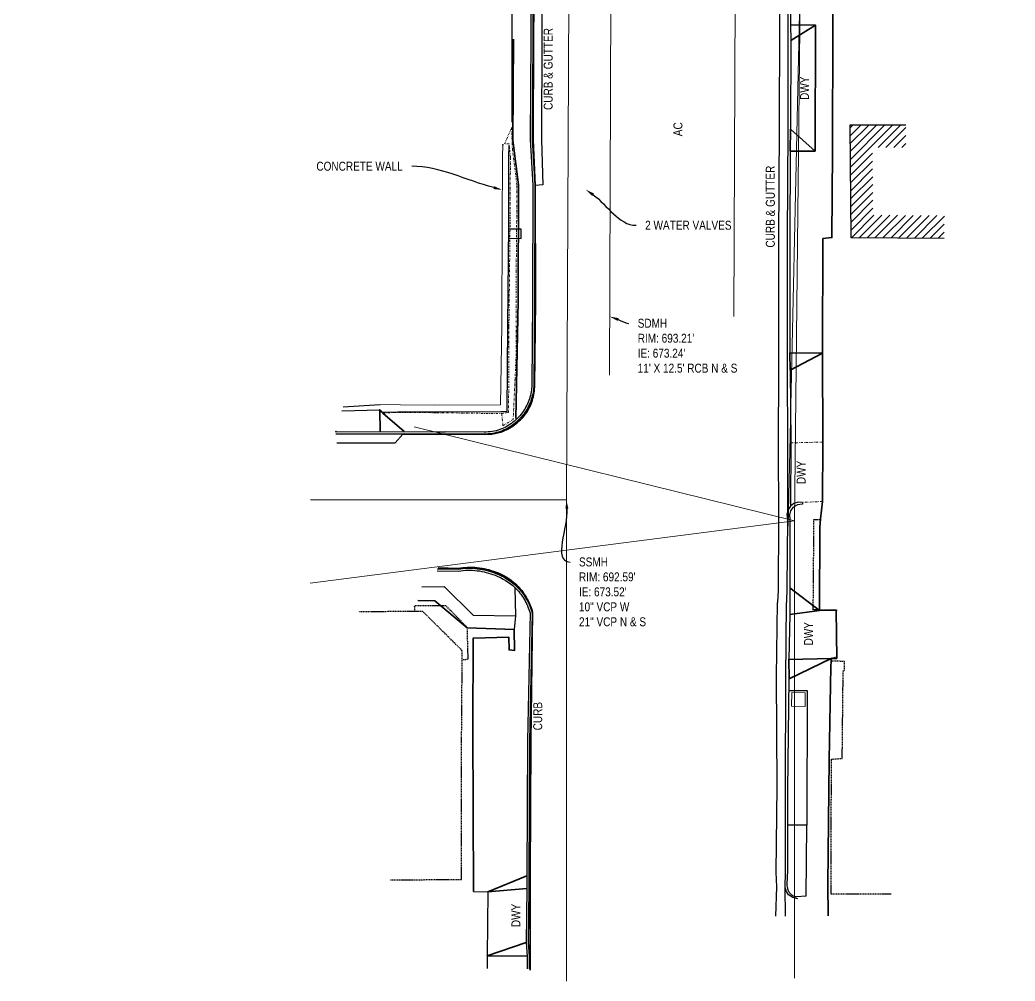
# Model space of a CAD drawing. Header units: feet. Extents: x 6428194 to 6428937, y 1888131 to 1888721.
# Drawn here: x 6428456 to 6428677.9, y 1888130.7 to 1888344.9 of the extents above; entities that cross this region are included whole.
import ezdxf
from ezdxf import colors
from ezdxf.entities.mleader import LeaderData, LeaderLine
from ezdxf.lldxf.tags import DXFTag
from ezdxf.math import Vec2, Vec3

# ---------------------------------------------------------------- set-up
doc = ezdxf.new("R2010")
doc.units = ezdxf.units.FT
doc.header["$MEASUREMENT"] = 0
doc.linetypes.add('DASHDOT', pattern=[1, 0.5, -0.25, 0, -0.25])
doc.linetypes.add('DASHED2', pattern=[0.375, 0.25, -0.125])
for name, color, linetype, lineweight in [('V-DETL-PATT-BLDG-', 253, 'Continuous', 13), ('VF-BLDG-LINE-', 253, 'Continuous', 25), ('VF-BLDG-OVHD-LINE-', 253, 'DASHED2', 25), ('VF-ELEC-OVHD-LINE-', 253, 'OVERHEADELECTRIC', 15), ('VF-FENC-LINE-', 253, 'FENCE', 25), ('VF-PVMT-EDGE-LINE-', 253, 'EDGEOFPAVEMENT', 35), ('VF-ROAD-DRIV-LINE-', 253, 'Continuous', 35), ('VF-SSWR-GEOP-LINE-QLB-', 253, 'SEWER', 15), ('VF-STRM-GEOP-LINE-QLB-', 253, 'STORMDRAIN', 15), ('VF-STRM-TRNC-LINE-', 253, 'Continuous', 13), ('VF-TOPO-BRKL-LINE-', 253, 'DASHDOT', 13), ('VF-TOPO-CONC-EDGE-LINE-', 253, 'Continuous', 25), ('VF-TOPO-CONC-GTFL-LINE-', 253, 'Continuous', 25), ('VF-TOPO-CONC-LIPG-LINE-', 253, 'Continuous', 25), ('VF-TOPO-CONC-SWLK-LINE-', 253, 'Continuous', 25), ('VF-TOPO-CONC-TBCB-LINE-', 253, 'Continuous', 25), ('VF-TOPO-CONC-TBWK-LINE-', 253, 'Continuous', 35), ('VF-TOPO-CONC-TFCB-LINE-', 253, 'Continuous', 25), ('VF-TOPO-CONC-WALL-LINE-', 253, 'Continuous', 9), ('VF-TOPO-TEXT-', 253, 'Continuous', 25), ('VN-ELEC-OVHD-', 253, 'Continuous', 13)]:
    doc.layers.add(name, color=color, linetype=linetype, lineweight=lineweight)
doc.styles.add('NCS1', font='arial.ttf', dxfattribs={"width": 0.8, "height": 0.09375})
doc.styles.add('NCS1-Anno', font='arial.ttf', dxfattribs={"width": 0.8, "height": 0.1})
doc.styles.get("Standard").update_dxf_attribs({"font": 'arial.ttf'})
tags = doc.linetypes.add('EDGEOFPAVEMENT', pattern='A,1,-0.03,["EP",Standard,S=0.08,R=0,X=0,Y=-0.04],-0.16,1', length=2.19).pattern_tags.tags
tags[6] = DXFTag(74, 10)
tags = doc.linetypes.add('FENCE', pattern='A,0.5,-0.03,["X",Standard,S=0.08,R=0,X=0,Y=-0.04],-0.08,0.5', length=1.11).pattern_tags.tags
tags[6] = DXFTag(74, 10)
tags = doc.linetypes.add('OVERHEADELECTRIC', pattern='A,1,-0.03,["OE",Standard,S=0.08,R=0,X=0,Y=-0.04],-0.16,1', length=2.19).pattern_tags.tags
tags[6] = DXFTag(74, 10)
tags = doc.linetypes.add('SEWER', pattern='A,1,-0.03,["SS",Standard,S=0.08,R=0,X=0,Y=-0.04],-0.16,1', length=2.19).pattern_tags.tags
tags[6] = DXFTag(74, 10)
tags = doc.linetypes.add('STORMDRAIN', pattern='A,1,-0.03,["SD",Standard,S=0.08,R=0,X=0,Y=-0.04],-0.16,1', length=2.19).pattern_tags.tags
tags[6] = DXFTag(74, 10)

msp = doc.modelspace()

# ---------------------------------------------------------------- hatches: boundary and pattern name
at = {"layer": 'V-DETL-PATT-BLDG-'}
h = msp.add_hatch(dxfattribs=at)
h.set_pattern_fill('ANSI31', color=256, scale=10)
h.set_pattern_definition([(45, (0, 0), (-0.88388347648, 0.88388347648), [])])
h.paths.add_polyline_path([(6428456.04, 1888516), (6428456.03, 1888511), (6428533.15, 1888510.85), (6428535.97, 1888511.06), (6428538.74, 1888511.67), (6428541.39, 1888512.67), (6428543.87, 1888514.03), (6428546.14, 1888515.73), (6428548.13, 1888517.74), (6428550, 1888520.3), (6428551.44, 1888523.12), (6428552.41, 1888526.14), (6428552.89, 1888529.27), (6428553.09, 1888553.28), (6428512, 1888553.14), (6428512.02, 1888548.14), (6428548.05, 1888548.26), (6428547.9, 1888529.67), (6428547.53, 1888527.29), (6428546.81, 1888525.04), (6428545.73, 1888522.93), (6428544.32, 1888521), (6428542.84, 1888519.51), (6428541.15, 1888518.24), (6428539.3, 1888517.22), (6428537.31, 1888516.48), (6428535.25, 1888516.02), (6428532.97, 1888515.85)])
h.paths.add_polyline_path([(6428514.41, 1888602.32), (6428548.28, 1888602.08), (6428548.51, 1888626.11), (6428530.17, 1888626.19), (6428530.2, 1888631.19), (6428553.56, 1888631.09), (6428553.23, 1888597.05), (6428514.37, 1888597.32)])
h.paths.add_polyline_path([(6428658.36, 1888587.18), (6428650.55, 1888587.26), (6428648.88, 1888587.27), (6428644.96, 1888583.37), (6428644.74, 1888574.61), (6428642.99, 1888574.19), (6428642.98, 1888569.82), (6428644.88, 1888569.4), (6428644.88, 1888560.03), (6428677.86, 1888560.03), (6428677.86, 1888555.03), (6428639.88, 1888555.03), (6428639.88, 1888565.38), (6428637.96, 1888565.8), (6428638, 1888578.12), (6428639.84, 1888578.56), (6428640.02, 1888585.5), (6428646.83, 1888592.29), (6428658.41, 1888592.18)])
h.paths.add_polyline_path([(6428662.1, 1888301.27), (6428662.07, 1888296.27), (6428641.25, 1888296.42), (6428641, 1888321.42), (6428653.53, 1888321.45), (6428653.54, 1888316.45), (6428646.05, 1888316.43), (6428646.2, 1888301.38)])

# ---------------------------------------------------------------- linework, layer by layer
at = {"layer": 'VF-BLDG-LINE-'}
msp.add_lwpolyline([(6428653.53, 1888321.45), (6428641, 1888321.42), (6428641.25, 1888296.42), (6428662.07, 1888296.27)], dxfattribs=at)
at = {"layer": 'VF-BLDG-OVHD-LINE-'}
for points in [[(6428638.17, 1888213.34), (6428634.32, 1888213.41), (6428632.87, 1888213.48), (6428633.03, 1888233.58), (6428634.42, 1888233.56)], [(6428554.81, 1888202.36), (6428555.95, 1888202.48), (6428555.76, 1888209.49), (6428551.04, 1888214.31), (6428543.93, 1888214.36), (6428544.03, 1888213.23)], [(6428538.63, 1888153.3), (6428554.49, 1888153.39), (6428554.49, 1888184.83), (6428554.63, 1888204.35), (6428545.84, 1888213.08), (6428531.57, 1888213.02)], [(6428650.22, 1888150.09), (6428636.88, 1888150.13), (6428636.91, 1888180.2), (6428639.33, 1888180.35), (6428639.54, 1888199.9), (6428639.8, 1888199.92), (6428639.87, 1888201.96), (6428636.83, 1888202.02), (6428636.85, 1888202.67), (6428638.3, 1888203)]]:
    msp.add_lwpolyline(points, dxfattribs=at)
at = {"layer": 'VF-ELEC-OVHD-LINE-', "flags": 128}
for points in [[(6428631.77, 1888712.29), (6428629.83, 1888502.9), (6428630, 1888356.81), (6428628.7, 1888233.28), (6428628.7, 1888131.37)], [(6428628.7, 1888233.28), (6428543.92, 1888254.19)], [(6428628.7, 1888233.28), (6428520.75, 1888219.38)]]:
    msp.add_lwpolyline(points, dxfattribs=at)
at = {"layer": 'VF-FENC-LINE-'}
msp.add_lwpolyline([(6428565.76, 1888322.07), (6428565.77, 1888338.35), (6428565.81, 1888357.47), (6428552.93, 1888357.9)], dxfattribs=at)
msp.add_point((6428563.68, 1888317.01), dxfattribs=at)
at = {"layer": 'VF-PVMT-EDGE-LINE-'}
msp.add_line((6428560.55, 1888252.53), (6428550.71, 1888252.6), dxfattribs=at)
at = {"layer": 'VF-PVMT-EDGE-LINE-', "flags": 128}
for points in [[(6428570.9, 1888307.98), (6428570.98, 1888282.19), (6428570.7, 1888263.45), (6428570.7, 1888263.03), (6428570.67, 1888262.61), (6428570.64, 1888262.19), (6428570.58, 1888261.77), (6428570.51, 1888261.34), (6428570.42, 1888260.93), (6428570.31, 1888260.51), (6428570.19, 1888260.1), (6428570.06, 1888259.69), (6428569.9, 1888259.29), (6428569.74, 1888258.9), (6428569.56, 1888258.51), (6428569.36, 1888258.13), (6428569.15, 1888257.76), (6428568.93, 1888257.41), (6428568.69, 1888257.06), (6428568.44, 1888256.72), (6428568.17, 1888256.39), (6428567.88, 1888256.07), (6428567.58, 1888255.76), (6428567.27, 1888255.47), (6428566.95, 1888255.18), (6428566.61, 1888254.91), (6428566.27, 1888254.64), (6428565.91, 1888254.4), (6428565.55, 1888254.16), (6428565.17, 1888253.94), (6428564.79, 1888253.74), (6428564.41, 1888253.55), (6428564.02, 1888253.37), (6428563.62, 1888253.21), (6428563.22, 1888253.07), (6428562.57, 1888252.87), (6428561.9, 1888252.72), (6428561.23, 1888252.6), (6428560.55, 1888252.53)], [(6428541.38, 1888252.6), (6428548.87, 1888252.57), (6428550.71, 1888252.6)], [(6428549.26, 1888222.79), (6428553.74, 1888222.65), (6428554.26, 1888222.73), (6428554.78, 1888222.8), (6428555.3, 1888222.84), (6428555.83, 1888222.87), (6428556.36, 1888222.88), (6428556.9, 1888222.87), (6428557.43, 1888222.85), (6428557.96, 1888222.8), (6428558.49, 1888222.74), (6428559.01, 1888222.67), (6428559.54, 1888222.57), (6428560.06, 1888222.46), (6428560.57, 1888222.33), (6428561.08, 1888222.18), (6428561.58, 1888222.02), (6428562.07, 1888221.84), (6428562.68, 1888221.59), (6428563.28, 1888221.32), (6428563.87, 1888221.02), (6428564.45, 1888220.7), (6428565.01, 1888220.36), (6428565.55, 1888219.98), (6428566.07, 1888219.58), (6428566.57, 1888219.15), (6428566.9, 1888218.83), (6428567.22, 1888218.5), (6428567.53, 1888218.15), (6428567.83, 1888217.8), (6428568.11, 1888217.43), (6428568.38, 1888217.05), (6428568.64, 1888216.66), (6428568.89, 1888216.26), (6428569.12, 1888215.85), (6428569.33, 1888215.43), (6428569.54, 1888215.01), (6428569.72, 1888214.58), (6428569.89, 1888214.15), (6428570.04, 1888213.71), (6428570.18, 1888213.27), (6428570.29, 1888212.83), (6428569.89, 1888184.17), (6428569.75, 1888154.28), (6428569.77, 1888133.21)], [(6428566.2, 1888209.1), (6428566.3, 1888204.41), (6428565.08, 1888204.51), (6428565.04, 1888207.36), (6428557.04, 1888207.14), (6428556.97, 1888186.91), (6428557.13, 1888150.69)]]:
    msp.add_lwpolyline(points, dxfattribs=at)
at = {"layer": 'VF-ROAD-DRIV-LINE-'}
msp.add_line((6428633.39, 1888343.67), (6428633.32, 1888315.6), dxfattribs=at)
for points in [[(6428627.8, 1888343.78), (6428633.39, 1888343.67), (6428627.84, 1888340.27)], [(6428536.3, 1888253.2), (6428536.26, 1888258.02), (6428536.74, 1888257.52), (6428536.92, 1888257.27), (6428541.67, 1888253.19)], [(6428627.64, 1888218.33), (6428634.29, 1888213.33), (6428627.62, 1888212.44)], [(6428569.05, 1888154.21), (6428560.32, 1888150.66), (6428569.02, 1888151.35)], [(6428568.91, 1888139.32), (6428560.18, 1888136.39), (6428569.11, 1888136.31)]]:
    msp.add_lwpolyline(points, dxfattribs=at)
for points in [[(6428633.32, 1888315.6), (6428627.8, 1888320.53), (6428627.73, 1888315.64), (6428633.32, 1888315.6)], [(6428634.95, 1888270.6), (6428627.67, 1888270.7), (6428627.72, 1888266.85), (6428634.95, 1888270.6)], [(6428636.89, 1888202.63), (6428627.48, 1888198.05), (6428627.41, 1888202.42), (6428636.89, 1888202.63)]]:
    msp.add_lwpolyline(points, close=True, dxfattribs=at)
msp.add_point((6428526.48, 1888253.13), dxfattribs=at)
at = {"layer": 'VF-SSWR-GEOP-LINE-QLB-'}
for p, q in [((6428578.99, 1888482.74), (6428577.85, 1888237.95)), ((6428577.85, 1888237.95), (6428520.84, 1888237.95)), ((6428577.85, 1888237.95), (6428577.85, 1888130.75))]:
    msp.add_line(p, q, dxfattribs=at)
at = {"layer": 'VF-STRM-GEOP-LINE-QLB-'}
for p, q in [((6428587.45, 1888265.73), (6428588.86, 1888642.35)), ((6428615.2, 1888278.8), (6428616.56, 1888642.35))]:
    msp.add_line(p, q, dxfattribs=at)
at = {"layer": 'VF-STRM-TRNC-LINE-'}
msp.add_lwpolyline([(6428631.04, 1888191.94), (6428631.1, 1888194.93), (6428628.1, 1888195.01), (6428628.02, 1888191.98), (6428631.04, 1888191.94)], close=True, dxfattribs=at)
at = {"layer": 'VF-TOPO-BRKL-LINE-'}
for p, q in [((6428627.87, 1888250.65), (6428634.99, 1888250.83)), ((6428634.9, 1888237.59), (6428630.47, 1888237.4))]:
    msp.add_line(p, q, dxfattribs=at)
msp.add_lwpolyline([(6428563.43, 1888257.16), (6428564.96, 1888257.39), (6428565.04, 1888276.67), (6428565.29, 1888299.39), (6428565.37, 1888314.29), (6428565.1, 1888317.26), (6428564.06, 1888317.25), (6428565.64, 1888320.87), (6428565.8, 1888316.24), (6428566.83, 1888307.98), (6428566.66, 1888288.93), (6428566.66, 1888270.46), (6428565.98, 1888255.86), (6428563.69, 1888254.48), (6428563.43, 1888257.16)], close=True, dxfattribs=at)
msp.add_lwpolyline([(6428536.92, 1888257.27), (6428539.42, 1888257.42), (6428548.9, 1888257.37), (6428563.43, 1888257.16)], dxfattribs=at)
at = {"layer": 'VF-TOPO-CONC-EDGE-LINE-'}
for p, q in [((6428527.81, 1888257.77), (6428536.26, 1888258.02)), ((6428528.08, 1888258.66), (6428536.34, 1888259.17))]:
    msp.add_line(p, q, dxfattribs=at)
for points in [[(6428563.24, 1888257.62), (6428564.62, 1888257.65), (6428564.81, 1888276.73), (6428565.01, 1888299.24), (6428565.04, 1888314.3), (6428565.07, 1888316.91)], [(6428564.98, 1888296.24), (6428567.73, 1888296.21), (6428567.79, 1888298.27), (6428565, 1888298.29)], [(6428536.74, 1888257.52), (6428540.21, 1888257.58), (6428548.9, 1888257.58), (6428563.24, 1888257.62)], [(6428630.47, 1888237.4), (6428629.49, 1888237.42), (6428628.56, 1888237.12), (6428627.78, 1888236.53), (6428627.22, 1888235.67), (6428626.98, 1888234.67), (6428627.1, 1888233.64)], [(6428566.36, 1888218.42), (6428566.5, 1888212.13), (6428566.2, 1888209.1)], [(6428627.45, 1888195.49), (6428631.48, 1888195.45), (6428631.41, 1888165.51)], [(6428557.13, 1888150.69), (6428560.32, 1888150.66), (6428560.18, 1888136.39), (6428560.21, 1888133.56)]]:
    msp.add_lwpolyline(points, dxfattribs=at)
at = {"layer": 'VF-TOPO-CONC-GTFL-LINE-'}
msp.add_line((6428526.44, 1888252.67), (6428541.38, 1888252.6), dxfattribs=at)
for points in [[(6428627.36, 1888358.6), (6428627.21, 1888343.77), (6428627.17, 1888320.54), (6428627.06, 1888296.43), (6428627.06, 1888266.8)], [(6428570.6, 1888347.82), (6428570.51, 1888340.79), (6428570.41, 1888318.15), (6428570.9, 1888307.98)], [(6428627.06, 1888266.8), (6428627.13, 1888250.6), (6428627.1, 1888233.64), (6428627, 1888218.42), (6428626.88, 1888215.1)], [(6428626.67, 1888145.21), (6428626.64, 1888151.59), (6428626.72, 1888155.12), (6428626.7, 1888173.98), (6428626.75, 1888198.05), (6428626.88, 1888215.1)], [(6428629.4, 1888149.08), (6428628.3, 1888149.34), (6428627.38, 1888150), (6428626.88, 1888150.74), (6428626.64, 1888151.59)]]:
    msp.add_lwpolyline(points, dxfattribs=at)
at = {"layer": 'VF-TOPO-CONC-LIPG-LINE-'}
for points in [[(6428625.31, 1888358.62), (6428625.34, 1888343.81), (6428625.3, 1888320.59), (6428625.15, 1888296.02), (6428625.13, 1888266.62)], [(6428572.38, 1888347.7), (6428572.37, 1888341.04), (6428572.32, 1888318.16), (6428572.58, 1888308.12), (6428570.9, 1888307.98)], [(6428625.13, 1888266.62), (6428625.08, 1888250.68), (6428625.12, 1888233.46), (6428625.06, 1888217.81), (6428624.93, 1888215.09)], [(6428526.68, 1888250.69), (6428539.69, 1888250.67), (6428541.38, 1888252.6)], [(6428624.52, 1888145.24), (6428624.74, 1888151.73), (6428624.6, 1888155.01), (6428624.8, 1888174.13), (6428624.68, 1888198.61), (6428624.93, 1888215.09)]]:
    msp.add_lwpolyline(points, dxfattribs=at)
at = {"layer": 'VF-TOPO-CONC-SWLK-LINE-'}
for points in [[(6428545.61, 1888218.57), (6428550.58, 1888218.63), (6428557.07, 1888212.29), (6428566.5, 1888212.13)], [(6428631.3, 1888149.66), (6428631.41, 1888165.51), (6428627.17, 1888165.51)]]:
    msp.add_lwpolyline(points, dxfattribs=at)
at = {"layer": 'VF-TOPO-CONC-TBCB-LINE-'}
msp.add_line((6428559.52, 1888253.05), (6428550.86, 1888253.14), dxfattribs=at)
for points in [[(6428627.9, 1888358.51), (6428627.8, 1888343.78), (6428627.84, 1888340.27), (6428627.8, 1888320.53), (6428627.73, 1888315.64), (6428627.64, 1888296.37), (6428627.67, 1888270.7), (6428627.72, 1888266.85)], [(6428569.92, 1888347.81), (6428569.9, 1888340.79), (6428569.76, 1888318.23), (6428570.38, 1888308.04), (6428570.3, 1888282.17), (6428570.14, 1888263.56), (6428570.12, 1888263.17), (6428570.09, 1888262.78), (6428570.04, 1888262.4), (6428569.98, 1888262.01), (6428569.9, 1888261.62), (6428569.82, 1888261.24), (6428569.71, 1888260.86), (6428569.6, 1888260.48), (6428569.47, 1888260.11), (6428569.33, 1888259.74), (6428569.17, 1888259.37), (6428569.01, 1888259.02), (6428568.83, 1888258.67), (6428568.64, 1888258.33), (6428568.43, 1888257.99), (6428568.22, 1888257.67), (6428567.98, 1888257.33), (6428567.73, 1888257.01), (6428567.46, 1888256.69), (6428567.18, 1888256.38), (6428566.88, 1888256.07), (6428566.58, 1888255.78), (6428566.26, 1888255.51), (6428565.94, 1888255.24), (6428565.6, 1888254.98), (6428565.25, 1888254.74), (6428564.9, 1888254.52), (6428564.54, 1888254.3), (6428564.17, 1888254.11), (6428563.8, 1888253.93), (6428563.42, 1888253.76), (6428563.03, 1888253.62), (6428562.61, 1888253.48), (6428562.18, 1888253.36), (6428561.74, 1888253.26), (6428561.3, 1888253.18), (6428560.86, 1888253.12), (6428560.41, 1888253.08), (6428559.97, 1888253.05), (6428559.52, 1888253.05)], [(6428627.72, 1888266.85), (6428627.87, 1888250.65), (6428627.78, 1888236.53)], [(6428526.48, 1888253.13), (6428541.67, 1888253.19), (6428549, 1888253.12), (6428550.86, 1888253.14)], [(6428630.47, 1888237.4), (6428630.48, 1888236.96), (6428629.34, 1888236.87), (6428628.34, 1888236.28), (6428627.79, 1888235.52), (6428627.54, 1888234.62), (6428627.63, 1888233.68), (6428627.64, 1888218.33), (6428627.62, 1888212.44), (6428627.41, 1888202.42)], [(6428549.06, 1888222.13), (6428553.81, 1888222.1), (6428554.31, 1888222.17), (6428554.83, 1888222.23), (6428555.34, 1888222.26), (6428555.86, 1888222.28), (6428556.38, 1888222.28), (6428556.9, 1888222.26), (6428557.42, 1888222.23), (6428557.94, 1888222.17), (6428558.46, 1888222.11), (6428558.97, 1888222.02), (6428559.48, 1888221.92), (6428559.99, 1888221.8), (6428560.49, 1888221.66), (6428560.98, 1888221.51), (6428561.47, 1888221.34), (6428561.95, 1888221.16), (6428562.55, 1888220.9), (6428563.14, 1888220.63), (6428563.72, 1888220.32), (6428564.29, 1888220), (6428564.84, 1888219.64), (6428565.37, 1888219.26), (6428565.88, 1888218.86), (6428566.36, 1888218.42), (6428566.66, 1888218.13), (6428566.94, 1888217.83), (6428567.22, 1888217.51), (6428567.48, 1888217.19), (6428567.74, 1888216.86), (6428567.98, 1888216.52), (6428568.21, 1888216.17), (6428568.44, 1888215.81), (6428568.65, 1888215.45), (6428568.84, 1888215.07), (6428569.03, 1888214.7), (6428569.2, 1888214.32), (6428569.36, 1888213.93), (6428569.51, 1888213.54), (6428569.64, 1888213.15), (6428569.76, 1888212.75), (6428569.15, 1888184.25), (6428569.05, 1888154.21), (6428569.02, 1888151.35), (6428568.91, 1888139.32), (6428569.11, 1888136.31), (6428569.12, 1888133.48)], [(6428631.3, 1888149.66), (6428629.11, 1888149.5), (6428628.9, 1888149.54), (6428628.69, 1888149.61), (6428628.49, 1888149.69), (6428628.3, 1888149.79), (6428628.11, 1888149.91), (6428627.94, 1888150.05), (6428627.78, 1888150.19), (6428627.64, 1888150.35), (6428627.54, 1888150.5), (6428627.45, 1888150.66), (6428627.37, 1888150.82), (6428627.31, 1888151), (6428627.21, 1888151.35), (6428627.13, 1888151.71), (6428627.08, 1888152.06), (6428627.06, 1888152.42), (6428627.18, 1888155.33), (6428627.17, 1888173.35), (6428627.48, 1888198.05), (6428627.41, 1888202.42)]]:
    msp.add_lwpolyline(points, dxfattribs=at)
at = {"layer": 'VF-TOPO-CONC-TBWK-LINE-'}
for p, q in [((6428636.86, 1888202.03), (6428636.89, 1888202.63)), ((6428636.89, 1888202.63), (6428638.11, 1888202.65))]:
    msp.add_line(p, q, dxfattribs=at)
for points in [[(6428637.34, 1888357.94), (6428637.24, 1888343.59), (6428637.16, 1888315.51), (6428637.02, 1888296.39), (6428635.03, 1888296.16), (6428634.95, 1888270.6)], [(6428566.08, 1888340.58), (6428565.87, 1888318.07), (6428567.18, 1888308.14), (6428567.06, 1888282.31), (6428566.58, 1888256.07)], [(6428634.95, 1888270.6), (6428634.99, 1888250.83), (6428634.9, 1888237.59), (6428634.49, 1888233.73), (6428634.36, 1888231.76)], [(6428634.36, 1888231.76), (6428634.29, 1888213.33), (6428636.35, 1888213.38)], [(6428544.71, 1888215.56), (6428548.54, 1888215.45), (6428555.71, 1888209.47), (6428566.2, 1888209.1)], [(6428638.11, 1888202.65), (6428637.96, 1888213.39), (6428636.35, 1888213.38)], [(6428636.22, 1888145.25), (6428636.13, 1888152.37), (6428636.44, 1888180.01), (6428636.76, 1888200.81), (6428636.86, 1888202.03)]]:
    msp.add_lwpolyline(points, dxfattribs=at)
at = {"layer": 'VF-TOPO-CONC-TFCB-LINE-'}
msp.add_line((6428559.52, 1888252.6), (6428550.87, 1888252.69), dxfattribs=at)
for points in [[(6428570.37, 1888347.81), (6428570.35, 1888340.79), (6428570.21, 1888318.24), (6428570.83, 1888308.05), (6428570.75, 1888282.17), (6428570.59, 1888263.55), (6428570.57, 1888263.14), (6428570.54, 1888262.74), (6428570.49, 1888262.33), (6428570.42, 1888261.93), (6428570.34, 1888261.53), (6428570.25, 1888261.13), (6428570.15, 1888260.73), (6428570.03, 1888260.34), (6428569.89, 1888259.95), (6428569.74, 1888259.57), (6428569.58, 1888259.19), (6428569.41, 1888258.82), (6428569.22, 1888258.46), (6428569.02, 1888258.1), (6428568.81, 1888257.75), (6428568.59, 1888257.41), (6428568.34, 1888257.07), (6428568.08, 1888256.72), (6428567.8, 1888256.39), (6428567.5, 1888256.07), (6428567.2, 1888255.75), (6428566.88, 1888255.45), (6428566.55, 1888255.16), (6428566.21, 1888254.88), (6428565.86, 1888254.62), (6428565.51, 1888254.37), (6428565.14, 1888254.13), (6428564.76, 1888253.91), (6428564.38, 1888253.71), (6428563.98, 1888253.52), (6428563.58, 1888253.35), (6428563.18, 1888253.2), (6428562.74, 1888253.05), (6428562.29, 1888252.93), (6428561.83, 1888252.82), (6428561.37, 1888252.74), (6428560.91, 1888252.67), (6428560.44, 1888252.63), (6428559.98, 1888252.6), (6428559.52, 1888252.6)], [(6428526.48, 1888252.68), (6428541.67, 1888252.74), (6428549, 1888252.67), (6428550.87, 1888252.69)], [(6428549.06, 1888222.58), (6428553.78, 1888222.55), (6428554.26, 1888222.62), (6428554.79, 1888222.67), (6428555.32, 1888222.71), (6428555.85, 1888222.73), (6428556.39, 1888222.73), (6428556.92, 1888222.71), (6428557.46, 1888222.67), (6428557.99, 1888222.62), (6428558.52, 1888222.55), (6428559.05, 1888222.46), (6428559.58, 1888222.36), (6428560.1, 1888222.24), (6428560.61, 1888222.1), (6428561.12, 1888221.94), (6428561.62, 1888221.77), (6428562.12, 1888221.58), (6428562.73, 1888221.31), (6428563.34, 1888221.03), (6428563.94, 1888220.72), (6428564.52, 1888220.38), (6428565.09, 1888220.02), (6428565.64, 1888219.62), (6428566.17, 1888219.2), (6428566.67, 1888218.75), (6428566.98, 1888218.44), (6428567.27, 1888218.13), (6428567.56, 1888217.81), (6428567.83, 1888217.47), (6428568.1, 1888217.13), (6428568.35, 1888216.77), (6428568.59, 1888216.41), (6428568.82, 1888216.04), (6428569.04, 1888215.66), (6428569.24, 1888215.28), (6428569.44, 1888214.89), (6428569.62, 1888214.5), (6428569.78, 1888214.1), (6428569.93, 1888213.69), (6428570.07, 1888213.28), (6428570.21, 1888212.81), (6428569.6, 1888184.24), (6428569.5, 1888154.21), (6428569.47, 1888151.34), (6428569.36, 1888139.34), (6428569.56, 1888136.32), (6428569.57, 1888133.48)]]:
    msp.add_lwpolyline(points, dxfattribs=at)
at = {"layer": 'VF-TOPO-CONC-WALL-LINE-'}
for points in [[(6428563.17, 1888259.13), (6428563.42, 1888276.7), (6428563.54, 1888299.33), (6428563.64, 1888314.33), (6428563.68, 1888317.01)], [(6428536.34, 1888259.17), (6428540.87, 1888259.11), (6428548.52, 1888259.08), (6428563.17, 1888259.13)]]:
    msp.add_lwpolyline(points, dxfattribs=at)
at = {"layer": 'VN-ELEC-OVHD-'}
msp.add_line((6428630, 1888356.81, 695.51), (6428627.25, 1888232.12), dxfattribs=at)

# ---------------------------------------------------------------- texts
at = {"layer": 'VF-TOPO-TEXT-', "char_height": 2, "attachment_point": 1, "style": 'NCS1-Anno'}
for s, insert, width, rotation in [('CURB & GUTTER', (6428572.79, 1888324.81), 19.5532, 90), ('DWY', (6428629.91, 1888327.05), 5.6919, 90), ('AC', (6428601.67, 1888318.99), 1.6, 89.0392), ('CURB & GUTTER', (6428622.3, 1888294.15), 19.5532, 90), ('DWY', (6428629.17, 1888241.46), 6.092, 90), ('DWY', (6428630.8, 1888205.52), 6.092, 90), ('CURB', (6428570.45, 1888186.61), 7.0512, 90), ('DWY', (6428565.59, 1888142.76), 6.092, 90)]:
    msp.add_mtext(s, dxfattribs=dict(at, insert=insert, width=width, rotation=rotation))

# ---------------------------------------------------------------- leaders
at = {"layer": 'VF-TOPO-TEXT-'}
ml = msp.add_multileader_mtext('Standard', dxfattribs=at)
ml.set_content('CONCRETE WALL', color=256, style='NCS1')
ml.set_leader_properties()
ml.build(insert=Vec2(0, 0))
ml.multileader.update_dxf_attribs({"leader_type": 2, "dogleg_length": 0.1, "arrow_head_size": 2, "scale": 20})
ctx = ml.context
ctx.base_point, ctx.scale, ctx.char_height, ctx.arrow_head_size, ctx.plane_origin = Vec3(6428520.31, 1888312.27), 20, 2, 2, Vec3(6428563.59, 1888307.01)
ctx.text_align_type = 2
notes = []
notes.append((ctx, [(1, (1, 1, 0), (6428545.36, 1888312.27), (-1, 0), 2, [(0, [(6428563.59, 1888307.01)], 0, [])])]))
ctx.mtext.insert, ctx.mtext.alignment, ctx.mtext.flow_direction = Vec3(6428541.36, 1888313.28), 3, 5
ml = msp.add_multileader_mtext('Standard', dxfattribs=at)
ml.set_content('2 WATER VALVES', color=256, style='NCS1')
ml.set_leader_properties(linetype='ByLayer')
ml.build(insert=Vec2(0, 0))
ml.multileader.update_dxf_attribs({"leader_type": 2, "dogleg_length": 0.1, "arrow_head_size": 2, "scale": 20})
ctx = ml.context
ctx.base_point, ctx.scale, ctx.char_height, ctx.arrow_head_size, ctx.plane_origin = Vec3(6428593.4, 1888299.12, 693.79), 20, 2, 2, Vec3(6428582.18, 1888307.08, 693.79)
notes.append((ctx, [(1, (1, 1, 0), (6428591.4, 1888299.12, 693.79), (1, 0), 2, [(0, [(6428582.18, 1888307.08, 693.79)], 0, [])])]))
ctx.mtext.insert, ctx.mtext.flow_direction = Vec3(6428595.4, 1888300.14, 693.79), 5
ml = msp.add_multileader_mtext('Standard', dxfattribs=at)
ml.set_content("SDMH\\PRIM: 693.21'\\PIE: 673.24'\\P11' X 12.5' RCB N & S", color=256, style='NCS1')
ml.set_leader_properties()
ml.build(insert=Vec2(0, 0))
ml.multileader.update_dxf_attribs({"leader_type": 2, "dogleg_length": 0.1, "arrow_head_size": 2, "scale": 20})
ctx = ml.context
ctx.base_point, ctx.scale, ctx.char_height, ctx.arrow_head_size, ctx.plane_origin = Vec3(6428591.74, 1888277.27, 693.21), 20, 2, 2, Vec3(6428587.5, 1888278.8, 693.21)
notes.append((ctx, [(0, (1, 1, 0), (6428589.74, 1888277.27, 693.21), (1, 0), 2, [(0, [(6428587.5, 1888278.8, 693.21)], 0, [])])]))
ctx.mtext.insert, ctx.mtext.flow_direction = Vec3(6428593.74, 1888278.3, 693.21), 5
ml = msp.add_multileader_mtext('Standard', dxfattribs=at)
ml.set_content('SSMH\\PRIM: 692.59\'\\PIE: 673.52\'\\P10" VCP W\\P21" VCP N & S', color=256, style='NCS1')
ml.set_leader_properties()
ml.build(insert=Vec2(0, 0))
ml.multileader.update_dxf_attribs({"leader_type": 2, "dogleg_length": 0.1, "arrow_head_size": 2, "scale": 20})
ctx = ml.context
ctx.base_point, ctx.scale, ctx.char_height, ctx.arrow_head_size, ctx.plane_origin = Vec3(6428578.65, 1888224.1, 692.59), 20, 2, 2, Vec3(6428577.85, 1888237.95, 692.59)
notes.append((ctx, [(0, (1, 1, 0), (6428576.65, 1888224.1, 692.59), (1, 0), 2, [(0, [(6428577.85, 1888237.95, 692.59)], 0, [])])]))
ctx.mtext.insert, ctx.mtext.flow_direction = Vec3(6428580.65, 1888225.13, 692.59), 5
for ctx, leaders in notes:
    for number, flags, end, landing, length, lines in leaders:
        leader = LeaderData()
        leader.index, (leader.has_last_leader_line, leader.has_dogleg_vector, leader.attachment_direction) = number, flags
        leader.last_leader_point, leader.dogleg_vector, leader.dogleg_length = Vec3(end), Vec3(landing), length
        for number, points, colour, breaks in lines:
            line = LeaderLine()
            line.index, line.vertices, line.color, line.breaks = number, Vec3.list(points), colors.encode_raw_color(colour), breaks
            leader.lines.append(line)
        ctx.leaders.append(leader)

doc.saveas('drawing.dxf')
